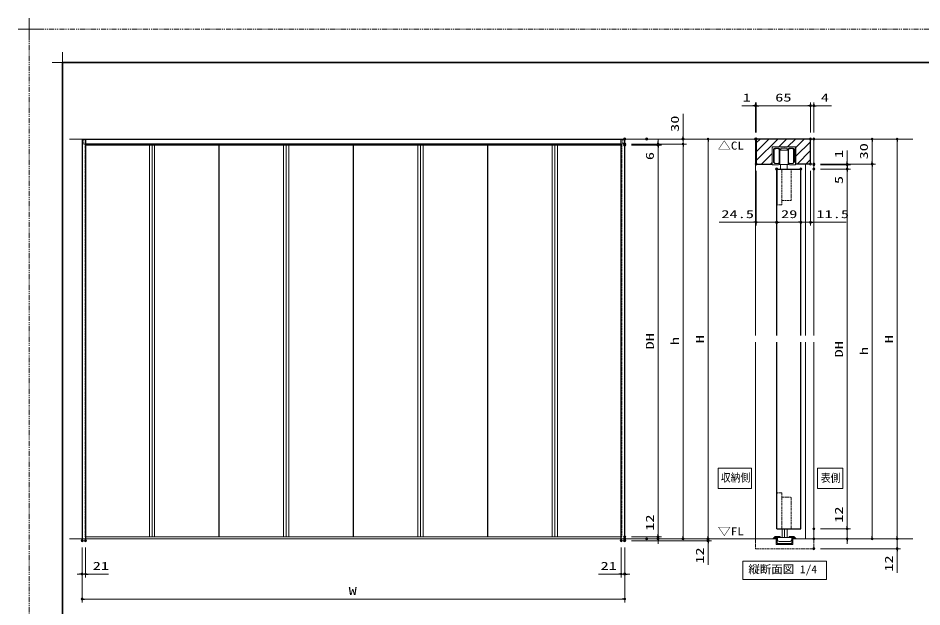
# Model space of a CAD drawing. Units: millimetres, scale not verified. Extents: x -1306 to 1306, y -607 to 607.
# Drawn here: x -1306 to -222, y -100 to 607 of the extents above; entities that cross this region are included whole.
import ezdxf
from ezdxf.enums import TextEntityAlignment as Align

# ---------------------------------------------------------------- set-up
doc = ezdxf.new("R2010")
doc.units = ezdxf.units.MM
doc.header["$LTSCALE"] = 5
doc.header["$PDMODE"] = 32
doc.header["$PDSIZE"] = 2.5
doc.linetypes.add('USER1', pattern=[2.5, 1.25, -0.25, 0.25, -0.25, 0.25, -0.25])
doc.linetypes.add('USER2', pattern=[0.375, 0.25, -0.125])
for name, color, linetype, lineweight in [('0-1_線(黄)', 2, 'Continuous', 15), ('0-3_陰線', 4, 'USER1', 9), ('0-B_点線(水)', 4, 'USER2', 9), ('0-D_線(白)', 7, 'Continuous', 30), ('1-0_線(水)', 4, 'Continuous', 9), ('1-1_寸法線', 3, 'Continuous', 13), ('1-2_ハッチング', 6, 'Continuous', 9), ('1-4_DEFPOINTS', 7, 'Continuous', 5), ('1-5_0', 3, 'Continuous', 25), ('1-6_点線(黄)', 2, 'USER2', 15), ('1-7_図面枠', 7, 'Continuous', 35), ('1-8_一般', 7, 'Continuous', 5)]:
    doc.layers.add(name, color=color, linetype=linetype, lineweight=lineweight)
doc.styles.add('ＭＳ ゴシック', font='')
doc.styles.get('ＭＳ ゴシック').set_extended_font_data('MS Gothic')

# ---------------------------------------------------------------- blocks, each defined once
blk = doc.blocks.new('_DOT')
at = {"layer": '1-5_0'}
blk.add_line((-2.5, 0), (-5, 0), dxfattribs=at)
for points in [[(0, 0), (-2.5, 0), (-2.48, 0.313)], [(0, 0), (-2.48, -0.313), (-2.5, 0)], [(0, 0), (-2.48, 0.313), (-2.421, 0.622)], [(0, 0), (-2.421, -0.622), (-2.48, -0.313)], [(0, 0), (-2.421, 0.622), (-2.324, 0.92)], [(0, 0), (-2.324, -0.92), (-2.421, -0.622)], [(0, 0), (-2.324, 0.92), (-2.191, 1.204)], [(0, 0), (-2.191, -1.204), (-2.324, -0.92)], [(0, 0), (-2.191, 1.204), (-2.023, 1.469)], [(0, 0), (-2.023, -1.469), (-2.191, -1.204)], [(0, 0), (-2.023, 1.469), (-1.822, 1.711)], [(0, 0), (-1.822, -1.711), (-2.023, -1.469)], [(0, 0), (-1.822, 1.711), (-1.594, 1.926)], [(0, 0), (-1.594, -1.926), (-1.822, -1.711)], [(0, 0), (-1.594, 1.926), (-1.34, 2.111)], [(0, 0), (-1.34, -2.111), (-1.594, -1.926)], [(0, 0), (-1.34, 2.111), (-1.064, 2.262)], [(0, 0), (-1.064, -2.262), (-1.34, -2.111)], [(0, 0), (-1.064, 2.262), (-0.773, 2.378)], [(0, 0), (-0.773, -2.378), (-1.064, -2.262)], [(0, 0), (-0.773, 2.378), (-0.468, 2.456)], [(0, 0), (-0.468, -2.456), (-0.773, -2.378)], [(0, 0), (-0.468, 2.456), (-0.157, 2.495)], [(0, 0), (-0.157, -2.495), (-0.468, -2.456)], [(0, 0), (-0.157, 2.495), (0.157, 2.495)], [(0, 0), (0.157, -2.495), (-0.157, -2.495)], [(0, 0), (0.157, 2.495), (0.468, 2.456)], [(0, 0), (0.468, 2.456), (0.773, 2.378)], [(0, 0), (0.773, 2.378), (1.064, 2.262)], [(0, 0), (1.064, 2.262), (1.34, 2.111)], [(0, 0), (1.34, 2.111), (1.594, 1.926)], [(0, 0), (1.594, 1.926), (1.822, 1.711)], [(0, 0), (1.822, 1.711), (2.023, 1.469)], [(0, 0), (2.023, 1.469), (2.191, 1.204)], [(0, 0), (2.191, 1.204), (2.324, 0.92)], [(0, 0), (2.324, 0.92), (2.421, 0.622)], [(0, 0), (2.421, 0.622), (2.48, 0.313)], [(0, 0), (2.48, 0.313), (2.5, 0)], [(0, 0), (0.468, -2.456), (0.157, -2.495)], [(0, 0), (0.773, -2.378), (0.468, -2.456)], [(0, 0), (1.064, -2.262), (0.773, -2.378)], [(0, 0), (1.34, -2.111), (1.064, -2.262)], [(0, 0), (1.594, -1.926), (1.34, -2.111)], [(0, 0), (1.822, -1.711), (1.594, -1.926)], [(0, 0), (2.023, -1.469), (1.822, -1.711)], [(0, 0), (2.191, -1.204), (2.023, -1.469)], [(0, 0), (2.324, -0.92), (2.191, -1.204)], [(0, 0), (2.421, -0.622), (2.324, -0.92)], [(0, 0), (2.48, -0.313), (2.421, -0.622)], [(0, 0), (2.5, 0), (2.48, -0.313)]]:
    blk.add_solid(points, dxfattribs=at)
blk = doc.blocks.new('グループ-13-1')
at = {"layer": '1-8_一般'}
for p, q in [((62041.6, -14029.5), (62041.6, -13365.5)), ((61709.6, -13697.5), (62373.6, -13697.5))]:
    blk.add_line(p, q, dxfattribs=at)

msp = doc.modelspace()

# ---------------------------------------------------------------- linework, layer by layer
at = {"layer": '0-1_線(黄)'}
for p, q in [((-1244.572, 462.006), (-232.32, 462.006)), ((-1244.572, -17.994), (-396.358, -17.994)), ((-376.358, -17.994), (-232.32, -17.994))]:
    msp.add_line(p, q, dxfattribs=at)
msp.add_lwpolyline([(-436.379, -44.994), (-336.153, -44.994), (-336.153, -66.829), (-436.379, -66.829)], close=True, dxfattribs=at)
at = {"layer": '0-3_陰線'}
for p in [(387.036, 594), (-1292.964, -594)]:
    msp.add_line(p, (-1292.964, 594), dxfattribs=at)
at = {"layer": '0-B_点線(水)'}
for p, q in [((-1225.828, -15.594), (-1225.828, 454.806)), ((-1225.228, 454.806), (-1225.828, 454.806)), ((-582.428, 454.806), (-581.828, 454.806)), ((-581.828, 454.806), (-581.828, -15.594)), ((-389.858, 383.006), (-389.858, 426.006)), ((-378.358, 389.006), (-378.358, 426.006)), ((-394.858, 383.006), (-389.858, 383.006)), ((-389.858, 388.006), (-379.358, 388.006)), ((-395.858, 35.955), (-395.858, -5.995)), ((-389.909, 31.955), (-379.358, 31.955)), ((-378.358, 30.955), (-378.358, -5.995)), ((-1229.428, -17.994), (-1229.428, -20.394)), ((-1229.428, -20.394), (-1225.228, -20.394)), ((-1225.228, -15.594), (-1225.828, -15.594)), ((-1225.228, -17.994), (-1225.228, -20.394)), ((-582.428, -15.594), (-581.828, -15.594)), ((-582.428, -17.994), (-582.428, -20.394)), ((-582.428, -20.394), (-578.228, -20.394)), ((-578.228, -20.394), (-578.228, -17.994))]:
    msp.add_line(p, q, dxfattribs=at)
for points in [[(-1225.228, 456.006), (-1227.228, 456.006), (-1227.228, 462.006)], [(-582.428, 456.006), (-580.428, 456.006), (-580.428, 462.006)], [(-395.858, 35.955), (-395.858, -5.995), (-378.358, -5.995)], [(-394.858, 36.955), (-389.858, 36.955), (-389.858, -5.995)]]:
    msp.add_lwpolyline(points, dxfattribs=at)
for centre, start, end in [((-394.858, 384.006), 180, 270), ((-379.358, 389.006), 270, 0), ((-394.858, 35.955), 90, 180), ((-379.358, 30.955), 0, 90)]:
    msp.add_arc(centre, 1, start, end, dxfattribs=at)
at = {"layer": '0-D_線(白)'}
for p, q in [((-1229.428, 462.006), (-1229.428, -17.994)), ((-1229.428, 462.006), (-578.228, 462.006)), ((-1225.228, 462.006), (-1225.228, -17.994)), ((-582.428, 456.006), (-1225.228, 456.006)), ((-582.428, -17.994), (-582.428, 462.006)), ((-578.228, -17.994), (-578.228, 462.006)), ((-420.358, 432.006), (-401.408, 432.006)), ((-395.858, 426.006), (-366.858, 426.006)), ((-395.858, 426.006), (-378.358, 426.006)), ((-395.858, 426.006), (-395.858, 384.006)), ((-395.858, 226.006), (-395.858, 426.006)), ((-355.358, 432.006), (-372.808, 432.006)), ((-366.858, 226.006), (-366.858, 426.006)), ((-395.858, -5.995), (-395.858, 218.006)), ((-366.858, -5.995), (-366.858, 218.006)), ((-395.858, -5.995), (-366.858, -5.995))]:
    msp.add_line(p, q, dxfattribs=at)
msp.add_lwpolyline([(-355.358, 432.006), (-355.358, 462.006), (-420.358, 462.006), (-420.358, 432.006)], dxfattribs=at)
at = {"layer": '1-0_線(水)'}
for p, q in [((-421.358, 462.006), (-421.358, 226.006)), ((-351.358, 462.006), (-351.358, 226.006)), ((-1065.128, 454.806), (-1225.228, 454.806)), ((-904.028, 454.806), (-1064.728, 454.806)), ((-742.928, 454.806), (-903.628, 454.806)), ((-582.428, 454.806), (-742.528, 454.806)), ((-401.108, 451.006), (-401.108, 431.506)), ((-374.608, 452.506), (-399.608, 452.506)), ((-399.608, 434.484), (-399.608, 449.506)), ((-398.708, 449.606), (-398.708, 433.406)), ((-393.208, 451.006), (-398.108, 451.006)), ((-392.708, 449.606), (-392.658, 449.606)), ((-392.708, 449.606), (-392.708, 433.406)), ((-392.708, 446.506), (-392.108, 446.506)), ((-392.208, 450.006), (-392.208, 449.306)), ((-382.108, 448.506), (-392.108, 448.506)), ((-392.108, 448.506), (-392.108, 431.506)), ((-391.308, 449.006), (-391.908, 449.006)), ((-391.008, 449.306), (-391.008, 450.706)), ((-387.408, 451.006), (-390.708, 451.006)), ((-387.108, 451.306), (-387.408, 451.006)), ((-383.208, 450.706), (-383.208, 449.306)), ((-382.308, 449.006), (-382.908, 449.006)), ((-382.108, 448.506), (-382.108, 431.506)), ((-381.508, 446.506), (-382.108, 446.506)), ((-382.008, 449.306), (-382.008, 450.006)), ((-376.108, 451.006), (-381.008, 451.006)), ((-375.508, 449.606), (-375.458, 449.606)), ((-375.508, 449.606), (-375.508, 433.406)), ((-374.608, 449.506), (-374.608, 434.484)), ((-373.108, 431.506), (-373.108, 451.006)), ((-392.708, 436.506), (-392.108, 436.506)), ((-381.508, 436.506), (-382.108, 436.506)), ((-393.608, 431.006), (-400.608, 431.006)), ((-398.708, 433.406), (-398.658, 433.406)), ((-392.608, 433.006), (-392.608, 432.006)), ((-382.108, 431.506), (-392.108, 431.506)), ((-391.108, 431.506), (-391.108, 426.006)), ((-383.108, 431.506), (-383.108, 426.006)), ((-381.608, 432.006), (-381.608, 433.006)), ((-373.608, 431.006), (-380.608, 431.006)), ((-361.358, 432.006), (-361.358, 226.006)), ((-421.358, 218.006), (-421.358, -17.994)), ((-361.358, 218.006), (-361.358, -17.994)), ((-351.358, 218.006), (-351.358, -17.994)), ((-389.358, -5.995), (-389.358, -16.714)), ((-386.358, -5.995), (-386.358, -16.714)), ((-383.358, -5.995), (-383.358, -16.714)), ((-1225.228, -15.594), (-1065.128, -15.594)), ((-1064.728, -15.594), (-904.028, -15.594)), ((-903.628, -15.594), (-742.928, -15.594)), ((-742.528, -15.594), (-582.428, -15.594)), ((-397.558, -15.485), (-400.369, -17.994)), ((-397.555, -15.485), (-391.858, -15.485)), ((-397.098, -16.685), (-394.858, -16.685)), ((-396.358, -16.685), (-396.358, -24.985)), ((-395.158, -16.685), (-395.158, -23.785)), ((-394.858, -16.685), (-394.858, -19.285)), ((-394.858, -16.685), (-377.858, -16.685)), ((-392.858, -21.285), (-379.858, -21.285)), ((-391.858, -15.485), (-391.858, -16.685)), ((-380.858, -15.485), (-377.858, -15.485)), ((-380.858, -15.485), (-380.858, -16.685)), ((-377.858, -16.685), (-377.858, -19.285)), ((-377.858, -16.685), (-375.616, -16.685)), ((-377.558, -16.685), (-377.558, -23.785)), ((-376.358, -16.685), (-376.358, -24.985)), ((-375.616, -16.685), (-374.149, -17.994)), ((-374.149, -17.994), (-372.347, -17.994)), ((-395.158, -23.785), (-377.558, -23.785))]:
    msp.add_line(p, q, dxfattribs=at)
for points in [[(-392.708, 449.606), (-392.754, 449.762), (-392.889, 449.913), (-393.11, 450.056), (-393.41, 450.184), (-393.78, 450.295), (-394.208, 450.385), (-394.682, 450.451), (-395.187, 450.492), (-395.708, 450.506), (-396.229, 450.492), (-396.734, 450.451), (-397.208, 450.385), (-397.637, 450.295), (-398.007, 450.184), (-398.306, 450.056), (-398.527, 449.913), (-398.663, 449.762), (-398.708, 449.606), (-398.658, 449.606)], [(-383.508, 451.006), (-386.808, 451.006), (-387.108, 451.306)], [(-375.508, 449.606), (-375.554, 449.762), (-375.689, 449.913), (-375.91, 450.056), (-376.21, 450.184), (-376.58, 450.295), (-377.008, 450.385), (-377.482, 450.451), (-377.987, 450.492), (-378.508, 450.506), (-379.029, 450.492), (-379.534, 450.451), (-380.008, 450.385), (-380.437, 450.295), (-380.807, 450.184), (-381.106, 450.056), (-381.327, 449.913), (-381.463, 449.762), (-381.508, 449.606), (-381.458, 449.606)], [(-381.508, 449.606), (-381.508, 433.406), (-381.458, 433.406)], [(-398.708, 433.406), (-398.663, 433.249), (-398.527, 433.098), (-398.306, 432.956), (-398.007, 432.827), (-397.637, 432.716), (-397.208, 432.626), (-396.734, 432.56), (-396.229, 432.519), (-395.708, 432.506), (-395.187, 432.519), (-394.682, 432.56), (-394.208, 432.626), (-393.78, 432.716), (-393.41, 432.827), (-393.11, 432.956), (-392.889, 433.098), (-392.754, 433.249), (-392.708, 433.406), (-392.658, 433.406)], [(-381.508, 433.406), (-381.463, 433.249), (-381.327, 433.098), (-381.106, 432.956), (-380.807, 432.827), (-380.437, 432.716), (-380.008, 432.626), (-379.534, 432.56), (-379.029, 432.519), (-378.508, 432.506), (-377.987, 432.519), (-377.482, 432.56), (-377.008, 432.626), (-376.58, 432.716), (-376.21, 432.827), (-375.91, 432.956), (-375.689, 433.098), (-375.554, 433.249), (-375.508, 433.406), (-375.458, 433.406)], [(-397.101, -16.685), (-398.568, -17.994), (-400.369, -17.994)], [(-380.858, -15.485), (-375.158, -15.485), (-372.358, -17.985)]]:
    msp.add_lwpolyline(points, dxfattribs=at)
for centre, radius, start, end in [((-399.608, 451.006), 1.5, 90, 180), ((-398.108, 449.506), 1.5, 90, 180), ((-393.208, 450.006), 1, 0, 90), ((-391.908, 449.306), 0.3, 180, 270), ((-391.308, 449.306), 0.3, 270, 0), ((-390.708, 450.706), 0.3, 90, 180), ((-383.508, 450.706), 0.3, 0, 90), ((-382.908, 449.306), 0.3, 180, 270), ((-382.308, 449.306), 0.3, 270, 0), ((-381.008, 450.006), 1, 90, 180), ((-376.108, 449.506), 1.5, 0, 90), ((-374.608, 451.006), 1.5, 0, 90), ((-399.308, 434.484), 0.3, 180, 220.01096), ((-395.708, 437.506), 5, 220.00804, 301.8906), ((-378.508, 437.506), 5, 238.1094, 319.99196), ((-400.608, 431.506), 0.5, 180, 270), ((-393.608, 432.006), 1, 270, 0), ((-392.908, 433.006), 0.3, 0, 121.89403), ((-381.308, 433.006), 0.3, 58.10597, 180), ((-380.608, 432.006), 1, 180, 270), ((-373.608, 431.506), 0.5, 270, 0), ((-392.858, -19.285), 2, 180, 270), ((-379.858, -19.285), 2, 270, 0)]:
    msp.add_arc(centre, radius, start, end, dxfattribs=at)
at = {"layer": '1-1_寸法線'}
for p, q in [((-424.358, 502.006), (-437.739, 502.006)), ((-421.358, 470.006), (-421.358, 506.006)), ((-420.358, 502.006), (-421.358, 502.006)), ((-420.358, 470.006), (-420.358, 506.006)), ((-420.358, 470.006), (-420.358, 506.006)), ((-417.358, 502.006), (-358.358, 502.006)), ((-417.358, 502.006), (-414.358, 502.006)), ((-358.358, 502.006), (-361.358, 502.006)), ((-355.358, 470.006), (-355.358, 506.006)), ((-355.358, 470.006), (-355.358, 506.006)), ((-355.358, 502.006), (-351.358, 502.006)), ((-351.358, 470.006), (-351.358, 506.006)), ((-348.358, 502.006), (-330.216, 502.006)), ((-508.228, 465.006), (-508.228, 492.196)), ((-570.228, 462.006), (-504.228, 462.006)), ((-570.228, 456.006), (-504.228, 456.006)), ((-570.228, 456.006), (-504.228, 456.006)), ((-570.228, 456.006), (-534.228, 456.006)), ((-543.828, 462.006), (-474.228, 462.006)), ((-538.228, 459.006), (-538.228, 462.006)), ((-538.228, 456.006), (-538.228, 454.806)), ((-508.228, 456.006), (-508.228, 462.006)), ((-478.228, 459.006), (-478.228, -14.994)), ((-347.358, 462.006), (-277.358, 462.006)), ((-343.358, 462.006), (-247.358, 462.006)), ((-281.358, 459.006), (-281.358, 435.006)), ((-251.358, 459.006), (-251.358, -14.994)), ((-1148.628, 454.806), (-1148.628, -15.594)), ((-1145.478, 454.806), (-1145.478, -15.594)), ((-1142.328, 454.806), (-1142.328, -15.594)), ((-1065.128, 454.806), (-1065.128, -15.594)), ((-1064.728, -15.594), (-1064.728, 454.806)), ((-987.528, 454.806), (-987.528, -15.594)), ((-984.378, 454.806), (-984.378, -15.594)), ((-981.228, 454.806), (-981.228, -15.594)), ((-904.028, 454.806), (-904.028, -15.594)), ((-903.628, -15.594), (-903.628, 454.806)), ((-826.428, 454.806), (-826.428, -15.594)), ((-823.278, 454.806), (-823.278, -15.594)), ((-820.128, 454.806), (-820.128, -15.594)), ((-742.928, 454.806), (-742.928, -15.594)), ((-742.528, -15.594), (-742.528, 454.806)), ((-665.328, 454.806), (-665.328, -15.594)), ((-662.178, 454.806), (-662.178, -15.594)), ((-659.028, 454.806), (-659.028, -15.594)), ((-570.228, 454.806), (-534.228, 454.806)), ((-570.228, 454.806), (-534.228, 454.806)), ((-538.228, 451.806), (-538.228, -12.594)), ((-538.228, 451.806), (-538.228, 434.615)), ((-508.228, 453.006), (-508.228, -14.994)), ((-508.228, 453.006), (-508.228, 450.006)), ((-311.358, 435.006), (-311.358, 448.387)), ((-311.358, 434.006), (-311.358, 437.006)), ((-420.358, 424.006), (-420.358, 358.006)), ((-355.358, 424.006), (-355.358, 358.006)), ((-343.358, 432.006), (-277.358, 432.006)), ((-343.358, 432.006), (-277.358, 432.006)), ((-343.358, 432.006), (-307.358, 432.006)), ((-343.358, 431.006), (-307.358, 431.006)), ((-343.358, 431.006), (-307.358, 431.006)), ((-343.358, 426.006), (-307.358, 426.006)), ((-343.358, 426.006), (-307.358, 426.006)), ((-311.358, 431.006), (-311.358, 432.006)), ((-311.358, 431.006), (-311.358, 426.006)), ((-311.358, 428.006), (-311.358, 425.006)), ((-281.358, 429.006), (-281.358, -14.994)), ((-395.858, 418.006), (-395.858, 358.006)), ((-395.858, 418.006), (-395.858, 358.006)), ((-366.858, 418.006), (-366.858, 358.006)), ((-366.858, 418.006), (-366.858, 358.006)), ((-311.358, 423.006), (-311.358, -2.995)), ((-311.358, 423.006), (-311.358, 405.339)), ((-423.358, 362.006), (-464.835, 362.006)), ((-395.858, 362.006), (-420.358, 362.006)), ((-392.858, 362.006), (-389.858, 362.006)), ((-392.858, 362.006), (-369.858, 362.006)), ((-369.858, 362.006), (-372.858, 362.006)), ((-366.858, 362.006), (-355.358, 362.006)), ((-352.358, 362.006), (-312.311, 362.006)), ((-311.358, -2.995), (-311.358, 22.767)), ((-538.228, -12.594), (-538.228, 13.167)), ((-343.358, -5.995), (-307.358, -5.995)), ((-343.358, -5.995), (-307.358, -5.995)), ((-311.358, -17.994), (-311.358, -5.995)), ((-570.228, -15.594), (-534.228, -15.594)), ((-570.228, -15.594), (-534.228, -15.594)), ((-570.228, -17.994), (-504.228, -17.994)), ((-570.228, -17.994), (-534.228, -17.994)), ((-570.228, -20.394), (-474.228, -20.394)), ((-543.828, -17.994), (-474.228, -17.994)), ((-543.828, -17.994), (-474.228, -17.994)), ((-538.228, -17.994), (-538.228, -15.594)), ((-538.228, -20.994), (-538.228, -23.994)), ((-478.228, -14.994), (-478.228, -11.994)), ((-478.228, -17.994), (-478.228, -20.394)), ((-343.358, -17.994), (-247.358, -17.994)), ((-343.358, -17.994), (-277.358, -17.994)), ((-343.358, -17.994), (-307.358, -17.994)), ((-343.358, -17.994), (-247.358, -17.994)), ((-311.358, -20.994), (-311.358, -23.994)), ((-251.358, -14.994), (-251.358, -11.994)), ((-251.358, -17.994), (-251.358, -29.994)), ((-1229.428, -28.394), (-1229.428, -94.394)), ((-1229.428, -28.394), (-1229.428, -64.394)), ((-1225.228, -28.394), (-1225.228, -64.394)), ((-582.428, -28.394), (-582.428, -64.394)), ((-578.228, -28.394), (-578.228, -94.394)), ((-578.228, -28.394), (-578.228, -64.394)), ((-478.228, -23.394), (-478.228, -49.156)), ((-343.358, -29.994), (-247.358, -29.994)), ((-251.358, -32.994), (-251.358, -58.756)), ((-1232.428, -60.394), (-1235.428, -60.394)), ((-1229.428, -60.394), (-1225.228, -60.394)), ((-1222.228, -60.394), (-1197.894, -60.394)), ((-585.428, -60.394), (-609.761, -60.394)), ((-578.228, -60.394), (-582.428, -60.394)), ((-575.228, -60.394), (-572.228, -60.394)), ((-581.228, -90.394), (-1226.428, -90.394))]:
    msp.add_line(p, q, dxfattribs=at)
for points in [[(-372.808, 432.006), (-372.808, 452.506), (-401.408, 452.506), (-401.408, 432.006)], [(-396.358, -17.994), (-396.358, -24.985), (-376.358, -24.985), (-376.358, -17.994)]]:
    msp.add_lwpolyline(points, dxfattribs=at)
for points in [[(-466.212, 42.302), (-466.212, 66.82), (-425.927, 66.82), (-425.927, 42.302)], [(-347.004, 42.302), (-347.004, 66.82), (-316.317, 66.82), (-316.317, 42.302)]]:
    msp.add_lwpolyline(points, close=True, dxfattribs=at)
msp.add_arc((-374.908, 434.484), 0.3, 319.98904, 0, dxfattribs=at)
at = {"layer": '1-2_ハッチング'}
for p, q in [((-420.358, 457.339), (-415.692, 462.006)), ((-420.358, 446.733), (-405.086, 462.006)), ((-420.358, 436.126), (-394.479, 462.006)), ((-393.372, 452.506), (-383.872, 462.006)), ((-382.766, 452.506), (-373.266, 462.006)), ((-372.808, 451.856), (-362.659, 462.006)), ((-372.808, 441.25), (-355.358, 458.7)), ((-371.446, 432.006), (-355.358, 448.093)), ((-413.872, 432.006), (-401.408, 444.47)), ((-360.839, 432.006), (-355.358, 437.487)), ((-403.266, 432.006), (-401.408, 433.863))]:
    msp.add_line(p, q, dxfattribs=at)
at = {"layer": '1-4_DEFPOINTS'}
for p, q in [((-1252.964, 541.55), (-1252.964, 566.45)), ((-1265.414, 554), (-1240.514, 554))]:
    msp.add_line(p, q, dxfattribs=at)
for p in [(-421.358, 502.006), (-355.358, 502.006), (-351.358, 502.006), (-578.228, 462.006), (-578.228, 456.006), (-578.228, 454.806), (-551.828, 462.006), (-538.228, 454.806), (-508.228, 462.006), (-421.358, 462.006), (-420.358, 462.006), (-355.358, 462.006), (-355.358, 462.006), (-351.358, 462.006), (-351.358, 462.006), (-420.358, 432.006), (-395.858, 426.006), (-366.858, 426.006), (-355.358, 432.006), (-351.358, 432.006), (-351.358, 431.006), (-351.358, 426.006), (-311.358, 431.006), (-311.358, 426.006), (-281.358, 432.006), (-395.858, 362.006), (-366.858, 362.006), (-355.358, 362.006), (-351.358, -5.995), (-311.358, -5.995), (-1229.428, -20.394), (-1225.228, -20.394), (-582.428, -20.394), (-578.228, -15.594), (-578.228, -17.994), (-578.228, -20.394), (-578.228, -20.394), (-551.828, -17.994), (-538.228, -15.594), (-538.228, -17.994), (-508.228, -17.994), (-478.228, -17.994), (-478.228, -20.394), (-351.358, -17.994), (-311.358, -17.994), (-281.358, -17.994), (-251.358, -17.994), (-351.358, -29.994), (-251.358, -29.994), (-1229.428, -60.394), (-578.228, -60.394), (-1229.428, -90.394)]:
    msp.add_point(p, dxfattribs=at)
at = {"layer": '1-6_点線(黄)'}
for p, q in [((-421.358, -17.994), (-421.358, -29.994)), ((-351.358, -17.994), (-351.358, -29.994)), ((-421.358, -29.994), (-351.358, -29.994))]:
    msp.add_line(p, q, dxfattribs=at)
at = {"layer": '1-7_図面枠'}
msp.add_lwpolyline([(-1252.964, -554), (347.036, -554), (347.036, 554), (-1252.964, 554)], close=True, dxfattribs=at)

# ---------------------------------------------------------------- block references
at = {"layer": '0-3_陰線', "xscale": 0.04, "yscale": 0.04}
msp.add_blockref('グループ-13-1', (-3774.629, 1141.9), dxfattribs=at)
at = {"layer": '1-1_寸法線', "xscale": 0.6, "yscale": 0.6}
for p in [(-421.358, 502.006), (-355.358, 502.006), (-355.358, 502.006), (-420.358, 362.006), (-366.858, 362.006), (-366.858, 362.006), (-1229.428, -60.394), (-582.428, -60.394), (-578.228, -90.394)]:
    msp.add_blockref('_DOT', p, dxfattribs=at)
for p, rotation in [((-420.358, 502.006), 180), ((-420.358, 502.006), 180), ((-351.358, 502.006), 180), ((-538.228, 456.006), 270), ((-538.228, 454.806), 90), ((-538.228, 454.806), 90), ((-508.228, 462.006), 270), ((-508.228, 456.006), 90), ((-508.228, 456.006), 90), ((-478.228, 462.006), 90), ((-281.358, 462.006), 90), ((-251.358, 462.006), 90), ((-311.358, 432.006), 270), ((-311.358, 431.006), 270), ((-281.358, 432.006), 270), ((-311.358, 431.006), 90), ((-311.358, 426.006), 90), ((-311.358, 426.006), 90), ((-281.358, 432.006), 90), ((-395.858, 362.006), 180), ((-395.858, 362.006), 180), ((-355.358, 362.006), 180), ((-311.358, -5.995), 270), ((-311.358, -5.995), 270), ((-538.228, -15.594), 270), ((-538.228, -15.594), 270), ((-538.228, -17.994), 90), ((-508.228, -17.994), 270), ((-478.228, -17.994), 270), ((-478.228, -17.994), 270), ((-478.228, -20.394), 90), ((-311.358, -17.994), 90), ((-281.358, -17.994), 270), ((-251.358, -17.994), 270), ((-251.358, -17.994), 270), ((-251.358, -29.994), 90), ((-1225.228, -60.394), 180), ((-578.228, -60.394), 180), ((-1229.428, -90.394), 180)]:
    msp.add_blockref('_DOT', p, dxfattribs=dict(at, rotation=rotation))

# ---------------------------------------------------------------- texts
at = {"layer": '0-1_線(黄)', "style": 'ＭＳ ゴシック'}
for s, width, p in [('△CL', 1.2, (-466.604, 446.431)), ('▽FL', 1.2, (-466.641, -16.771)), ('縦断面図 1/4', 1.05, (-429.824, -62.373))]:
    msp.add_text(s, height=9.604, dxfattribs=dict(at, width=width)).set_placement(p, align=Align.BOTTOM_LEFT)
at = {"layer": '1-1_寸法線', "style": 'ＭＳ ゴシック'}
for s, width, p in [('1', 1.5, (-436.596, 504.155)), ('65', 1.5, (-397.62, 504.155)), ('4', 1.5, (-342.787, 504.155)), ('24.5', 1.5, (-462.263, 364.155)), ('29', 1.5, (-390.644, 364.155)), ('11.5', 1.5, (-348.216, 364.155)), ('収納側', 0.9, (-462.907, 47.688)), ('表側', 0.9, (-342.885, 47.32)), ('21', 1.5, (-1216.656, -58.245)), ('21', 1.5, (-607.19, -58.245)), ('W', 1.5, (-909.542, -88.245))]:
    msp.add_text(s, height=9.604, dxfattribs=dict(at, width=width)).set_placement(p, align=Align.BOTTOM_LEFT)
at = {"layer": '1-1_寸法線', "style": 'ＭＳ ゴシック', "width": 1.5}
for s, p in [('30', (-510.377, 470.577)), ('30', (-283.508, 437.482)), ('6', (-540.377, 436.71)), ('1', (-313.508, 439.148)), ('5', (-313.508, 407.91)), ('DH', (-540.377, 209.367)), ('h', (-510.377, 214.482)), ('H', (-480.377, 216.767)), ('DH', (-313.508, 199.767)), ('H', (-253.508, 216.767)), ('h', (-283.508, 202.482)), ('12', (-313.508, 1.148)), ('12', (-540.377, -8.452)), ('12', (-480.377, -48.013)), ('12', (-253.508, -57.613))]:
    msp.add_text(s, height=9.604, rotation=90, dxfattribs=at).set_placement(p, align=Align.BOTTOM_LEFT)

doc.saveas('drawing.dxf')
